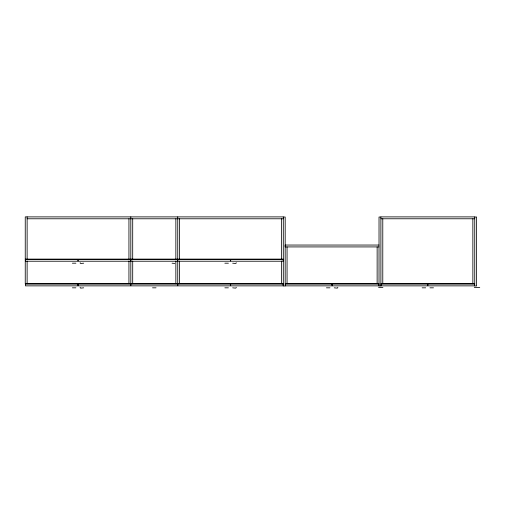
<?xml version="1.0" encoding="UTF-8"?>
<svg xmlns="http://www.w3.org/2000/svg" width="505" height="505" viewBox="0 0 505 505"><rect width="100%" height="100%" fill="white"/><g stroke="black" fill="none" stroke-linecap="round" stroke-linejoin="round"><path stroke-width="0.76" d="M80.175 262.638L80.175 263.193L80.819 263.471L83.697 263.193M80.175 287.269L80.175 287.825L80.819 288.109L83.697 287.825M75.895 263.193L72.373 263.193M75.895 287.825L72.373 287.825M156.039 287.825L152.516 287.825M228.386 263.193L224.858 263.193M228.386 287.825L224.858 287.825M329.967 287.825L326.445 287.825M425.683 287.825L422.155 287.825M433.486 287.825L429.957 287.825M283.305 217.024L285.186 217.024L285.186 285.994L283.305 285.994L283.305 216.891L25.256 216.891L25.25 283.766L283.305 283.753M380.903 217.024L379.021 217.024L379.021 285.994L380.903 285.994L380.89 216.891L474.738 216.891L474.738 285.994L476.619 285.994L476.619 217.024L474.738 217.024M27.125 218.779L283.305 218.779M380.89 218.772L474.738 218.772M379.021 245.045L285.173 245.045L285.173 246.92L379.021 246.926M25.263 259.122L283.305 259.122M174.806 263.471L172.079 263.193M285.186 283.76L379.021 283.753M380.903 283.766L474.738 283.753M378.586 287.478L382.929 287.478M474.302 287.478L479.75 287.478M334.241 287.825L337.119 288.109L337.769 287.825L337.769 287.269M232.66 263.193L235.538 263.471L236.189 263.193L236.189 262.638M232.66 287.825L235.538 288.109L236.189 287.825L236.189 287.269M472.85 218.772L472.863 283.753M382.784 218.772L382.777 283.766M377.147 246.926L377.134 283.753M287.067 246.926L287.061 283.76M281.418 218.779L281.43 259.122M281.43 261.047L281.418 283.753M179.616 218.779L179.616 259.122M179.616 261.047L179.616 283.766M177.747 216.891L177.741 259.122M177.741 261.047L177.741 283.766M175.86 218.779L175.847 259.122M175.86 261.047L175.847 283.753M132.708 218.779L132.695 259.122M132.708 261.047L132.695 283.766M130.814 216.891L130.82 259.122M130.82 261.047L130.82 283.766M128.939 218.779L128.933 259.122M128.933 261.047L128.939 283.753M27.137 216.891L27.125 259.122M27.125 261.047L27.125 283.766M77.858 259.355L25.42 259.355L25.42 261.23L77.858 261.23L77.858 259.355M130.643 259.355L78.206 259.355L78.206 261.23L130.643 261.23L130.643 259.355M177.564 259.355L130.997 259.355L130.997 261.23L177.564 261.23L177.564 259.355M230.349 259.355L177.911 259.355L177.911 261.23L230.349 261.23L230.349 259.355M283.135 259.355L230.697 259.355L230.697 261.23L283.135 261.23L283.135 259.355M77.858 283.987L25.42 283.987L25.42 285.868L77.858 285.868L77.858 283.987M130.643 283.987L78.206 283.987L78.206 285.868L130.643 285.868L130.643 283.987M177.564 283.987L130.997 283.987L130.997 285.868L177.564 285.868L177.564 283.987M230.349 283.987L177.911 283.987L177.911 285.868L230.349 285.868L230.349 283.987M283.135 283.987L230.697 283.987L230.697 285.868L283.135 285.868L283.135 283.987M331.93 283.987L285.363 283.987L285.363 285.868L331.93 285.868L331.93 283.987M378.845 283.987L332.277 283.987L332.277 285.868L378.845 285.868L378.845 283.987M427.647 283.987L381.079 283.987L381.079 285.868L427.647 285.868L427.647 283.987M474.561 283.987L427.994 283.987L427.994 285.868L474.561 285.868L474.561 283.987"/></g></svg>
